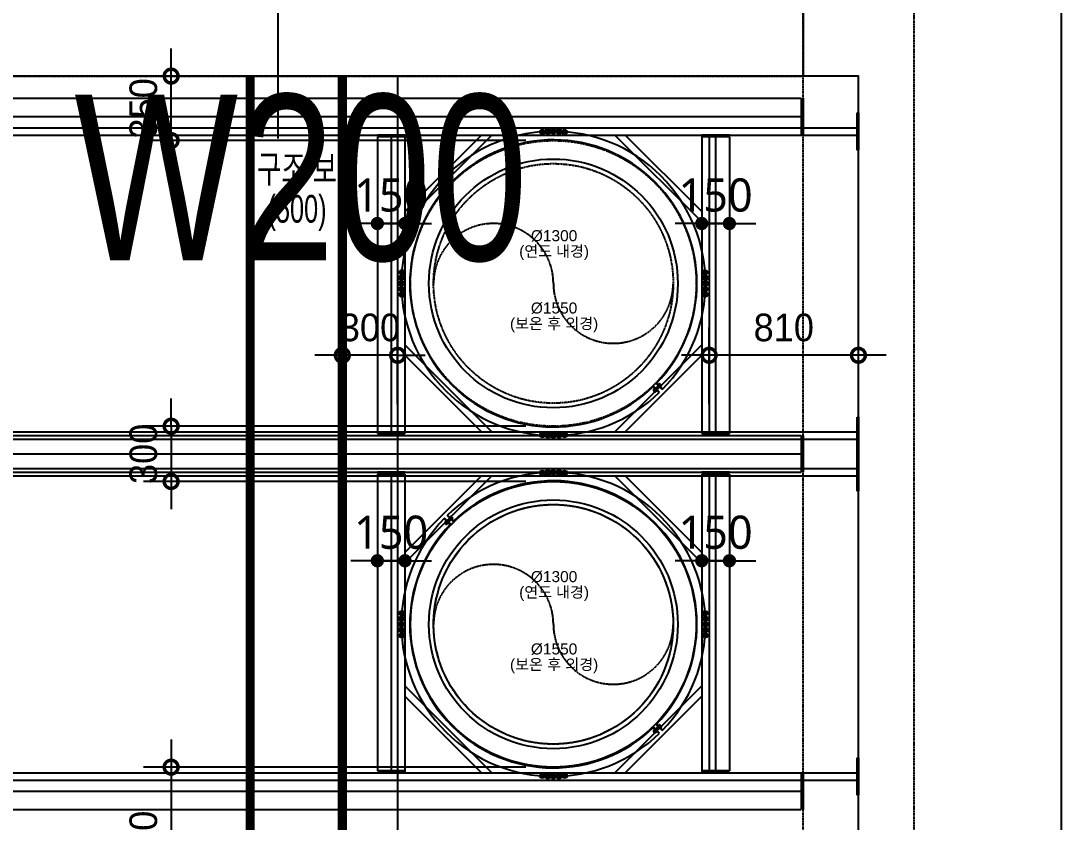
# Model space of a CAD drawing. Header units: millimetres. Extents: x -56296 to 178446, y 64950 to 153500.
# Drawn here: x 172509 to 178154, y 130956 to 135305 of the extents above; entities that cross this region are included whole.
import ezdxf
from ezdxf.enums import TextEntityAlignment as Align

# ---------------------------------------------------------------- set-up
doc = ezdxf.new("R2010")
doc.units = ezdxf.units.MM
for name, pattern in [('H1', [1.5, 1, -0.5]), ('HID', [2.3, 1.5, -0.8]), ('PASUN2', [3, 2, -1]), ('xs-1f_plan$0$HID', [4, 3, -1])]:
    doc.linetypes.add(name, pattern=pattern)
doc.layers.get('Defpoints').update_dxf_attribs({"color": 159})
for name, color, linetype in [('A-CEN', 1, 'Continuous'), ('A-ETC-전기', 253, 'H1'), ('A-HAT', 251, 'Continuous'), ('WALL-TEXT', 6, 'Continuous'), ('xs-1f_plan$0$8', 8, 'Continuous'), ('xs-1f_plan$0$xref', 7, 'Continuous'), ('보(beam)', 4, 'HID'), ('보(girder)', 7, 'HID')]:
    doc.layers.add(name, color=color, linetype=linetype)
doc.layers.add('A-ETC-전기 NOPLOT', color=163, linetype='Continuous', plot=False)
doc.layers.add('NOPLOT', color=191, linetype='Continuous', plot=False)
doc.styles.add('Arial_10_2', font='arial.ttf', dxfattribs={"height": 120})
doc.styles.add('Gtx', font='')
doc.styles.add('xs-1f_plan$0$Gdim', font='malgun.ttf')
doc.styles.get('Gtx').set_extended_font_data('Dotum')
doc.dimstyles.new('Gdim300', dxfattribs={"dimscale": 300, "dimtxt": 3, "dimasz": 6, "dimexe": 1.5, "dimexo": 2, "dimgap": 1, "dimtad": 1, "dimdec": 0, "dimzin": 0, "dimdsep": 46, "dimlunit": 6, "dimtxsty": 'Gtx', "dimblk": 'DOTSMALL', "dimblk1": 'DOTSMALL', "dimblk2": 'DOTSMALL', "dimcen": 1.5, "dimdle": 1.5, "dimclrd": 1, "dimclre": 1, "dimclrt": 256, "dimazin": 0, "dimtfac": 1, "dimtdec": 0, "dimtix": 1, "dimtmove": 2, "dimatfit": 3, "dimldrblk": 'DOTSMALL', "dimfxl": 1, "dimtolj": 1, "dimtzin": 0, "dimlwd": -1, "dimlwe": -1, "dimarcsym": 0})
doc.dimstyles.new('xs-1f_plan$0$Gdim200', dxfattribs={"dimscale": 200, "dimtxt": 3, "dimasz": 1.2, "dimexe": 2, "dimexo": 3, "dimgap": 1, "dimtad": 1, "dimdsep": 46, "dimlunit": 6, "dimtxsty": 'xs-1f_plan$0$Gdim', "dimblk1": 'xs-1f_plan$0$_CIDOT', "dimblk2": 'xs-1f_plan$0$_CIDOT', "dimsah": 1, "dimcen": 2.5, "dimdle": 2, "dimclrd": 1, "dimclre": 1, "dimclrt": 3, "dimazin": 2, "dimtfac": 1, "dimtix": 1, "dimtmove": 2, "dimatfit": 3, "dimldrblk": 'xs-1f_plan$0$_CIDOT', "dimfxl": 2, "dimtolj": 1, "dimtzin": 0, "dimarcsym": 0})

# ---------------------------------------------------------------- blocks, each defined once
blk = doc.blocks.new('*U2990')
at = {"layer": '보(girder)'}
for p, q in [((-1905.451, 700), (13194.549, 700)), ((13194.549, 100), (-1905.451, 100))]:
    blk.add_line(p, q, dxfattribs=at)
blk = doc.blocks.new('*U2980')
at = {"layer": 'Defpoints'}
blk.add_line((4632.121, 550), (4632.121, 50), dxfattribs=at)
at = {"layer": '보(beam)'}
blk.add_line((-1067.879, 50), (4632.121, 50), dxfattribs=at)
blk = doc.blocks.new('_DotSmall')
at = {"color": 0, "linetype": 'ByBlock', "const_width": 0.5}
blk.add_lwpolyline([(-0.0625, 0, 1), (0.0625, 0, 1)], format="xyb", close=True, dxfattribs=at)
blk = doc.blocks.new('*D2843')
at = {"layer": 'A-ETC-전기 NOPLOT', "color": 1, "transparency": 16777216}
for p, q in [((621.3, -1900, 0), (621.3, -1750, 0)), ((2545, -1900, 0), (471.3, -1900, 0)), ((621.3, -1900, 0), (621.3, -2200, 0)), ((2545, -2200, 0), (471.3, -2200, 0)), ((621.3, -2200, 0), (621.3, -2350, 0))]:
    blk.add_line(p, q, dxfattribs=at)
at = {"layer": 'Defpoints', "color": 0, "transparency": 16777216}
for p in [(2695, -1900), (621.3, -2200, 0), (2695, -2200)]:
    blk.add_point(p, dxfattribs=at)
at = {"layer": 'A-ETC-전기 NOPLOT', "color": 1, "transparency": 16777216, "xscale": 150, "yscale": 150, "zscale": 150}
for p, rotation in [((621.3, -1900, 0), 270), ((621.3, -2200, 0), 90)]:
    blk.add_blockref('_DotSmall', p, dxfattribs=dict(at, rotation=rotation))
at = {"layer": 'A-ETC-전기 NOPLOT', "transparency": 16777216, "insert": (471.2, -2050, 0), "char_height": 150, "attachment_point": 5, "rotation": 90, "style": 'Gtx'}
blk.add_mtext('\\A1;300', dxfattribs=at)
blk = doc.blocks.new('*D2844')
at = {"layer": 'A-ETC-전기 NOPLOT', "color": 1, "transparency": 16777216}
for p, q in [((621.3, -3600), (621.3, -4700)), ((2545, -3750), (471.3, -3750)), ((2545, -4550), (471.3, -4550))]:
    blk.add_line(p, q, dxfattribs=at)
at = {"layer": 'Defpoints', "color": 0, "transparency": 16777216}
for p in [(2695, -3750), (621.3, -4550), (2695, -4550)]:
    blk.add_point(p, dxfattribs=at)
at = {"layer": 'A-ETC-전기 NOPLOT', "color": 1, "transparency": 16777216, "xscale": 150, "yscale": 150, "zscale": 150}
for p, rotation in [((621.3, -3750), 90), ((621.3, -4550), 270)]:
    blk.add_blockref('_DotSmall', p, dxfattribs=dict(at, rotation=rotation))
at = {"layer": 'A-ETC-전기 NOPLOT', "transparency": 16777216, "insert": (471.2, -4150), "char_height": 150, "attachment_point": 5, "rotation": 90, "style": 'Gtx'}
blk.add_mtext('\\A1;800', dxfattribs=at)
blk = doc.blocks.new('*D2848')
at = {"layer": 'A-ETC-전기 NOPLOT', "color": 1, "transparency": 16777216}
for p, q in [((621.3, 0, 0), (621.3, 150, 0)), ((2545, 0, 0), (471.3, 0, 0)), ((621.3, -350, 0), (621.3, 0, 0)), ((2545, -350, 0), (471.3, -350, 0)), ((621.3, -350, 0), (621.3, -500, 0))]:
    blk.add_line(p, q, dxfattribs=at)
at = {"layer": 'Defpoints', "color": 0, "transparency": 16777216}
for p in [(621.3, 0, 0), (2695, 0), (2695, -350)]:
    blk.add_point(p, dxfattribs=at)
at = {"layer": 'A-ETC-전기 NOPLOT', "color": 1, "transparency": 16777216, "xscale": 150, "yscale": 150, "zscale": 150}
for p, rotation in [((621.3, 0, 0), 270), ((621.3, -350, 0), 90)]:
    blk.add_blockref('_DotSmall', p, dxfattribs=dict(at, rotation=rotation))
at = {"layer": 'A-ETC-전기 NOPLOT', "transparency": 16777216, "insert": (471.2, -175, 0), "char_height": 150, "attachment_point": 5, "rotation": 90, "style": 'Gtx'}
blk.add_mtext('\\A1;350', dxfattribs=at)
blk = doc.blocks.new('*D2847')
at = {"layer": 'A-ETC-전기 NOPLOT', "color": 1, "transparency": 16777216}
for p, q in [((1550, -1780), (1550, -1365)), ((1850, -1780), (1850, -1365)), ((1550, -1515), (1400, -1515)), ((1850, -1515), (1550, -1515)), ((1850, -1515), (2000, -1515))]:
    blk.add_line(p, q, dxfattribs=at)
at = {"layer": 'Defpoints', "color": 0, "transparency": 16777216}
for p in [(1550, -1515), (1550, -1930), (1850, -1930)]:
    blk.add_point(p, dxfattribs=at)
at = {"layer": 'A-ETC-전기 NOPLOT', "color": 1, "transparency": 16777216, "xscale": 150, "yscale": 150, "zscale": 150}
blk.add_blockref('_DotSmall', (1550, -1515), dxfattribs=at)
at = {"layer": 'A-ETC-전기 NOPLOT', "color": 1, "transparency": 16777216, "xscale": 150, "yscale": 150, "zscale": 150, "rotation": 180}
blk.add_blockref('_DotSmall', (1850, -1515), dxfattribs=at)
at = {"layer": 'A-ETC-전기 NOPLOT', "transparency": 16777216, "insert": (1700, -1364.9), "char_height": 150, "attachment_point": 5, "style": 'Gtx'}
blk.add_mtext('\\A1;300', dxfattribs=at)
blk = doc.blocks.new('*D2846')
at = {"layer": 'A-ETC-전기 NOPLOT', "color": 1, "transparency": 16777216}
for p, q in [((3540, -1780), (3540, -1365)), ((4350, -1780), (4350, -1365)), ((4500, -1515), (3390, -1515))]:
    blk.add_line(p, q, dxfattribs=at)
at = {"layer": 'Defpoints', "color": 0, "transparency": 16777216}
for p in [(3540, -1515), (3540, -1930), (4350, -1930)]:
    blk.add_point(p, dxfattribs=at)
at = {"layer": 'A-ETC-전기 NOPLOT', "color": 1, "transparency": 16777216, "xscale": 150, "yscale": 150, "zscale": 150, "rotation": 180}
blk.add_blockref('_DotSmall', (3540, -1515), dxfattribs=at)
at = {"layer": 'A-ETC-전기 NOPLOT', "color": 1, "transparency": 16777216, "xscale": 150, "yscale": 150, "zscale": 150}
blk.add_blockref('_DotSmall', (4350, -1515), dxfattribs=at)
at = {"layer": 'A-ETC-전기 NOPLOT', "transparency": 16777216, "insert": (3945, -1364.9), "char_height": 150, "attachment_point": 5, "style": 'Gtx'}
blk.add_mtext('\\A1;810', dxfattribs=at)
blk = doc.blocks.new('*U2858')
at = {"layer": 'Defpoints', "ltscale": 4}
blk.add_line((2681.152, 250), (2681.152, 50), dxfattribs=at)
at = {"layer": 'xs-1f_plan$0$8', "color": 4, "ltscale": 4}
for p, q in [((-3008.848, 250), (2671.152, 250)), ((-3008.848, 50), (2671.152, 50))]:
    blk.add_line(p, q, dxfattribs=at)
at = {"layer": 'xs-1f_plan$0$8', "ltscale": 4}
blk.add_line((2671.152, 250), (2671.152, 50), dxfattribs=at)
at = {"layer": 'xs-1f_plan$0$8', "linetype": 'xs-1f_plan$0$HID'}
blk.add_line((-3008.848, 150), (2671.152, 150), dxfattribs=at)
blk = doc.blocks.new('*U2862')
at = {"layer": 'Defpoints', "ltscale": 4}
blk.add_line((2681.152, 250), (2681.152, 50), dxfattribs=at)
at = {"layer": 'xs-1f_plan$0$8', "color": 4, "ltscale": 4}
for p, q in [((-3008.848, 250), (2671.152, 250)), ((-3008.848, 50), (2671.152, 50))]:
    blk.add_line(p, q, dxfattribs=at)
at = {"layer": 'xs-1f_plan$0$8', "ltscale": 4}
blk.add_line((2671.152, 250), (2671.152, 50), dxfattribs=at)
at = {"layer": 'xs-1f_plan$0$8', "linetype": 'xs-1f_plan$0$HID'}
blk.add_line((-3008.848, 150), (2671.152, 150), dxfattribs=at)
blk = doc.blocks.new('*U2864')
at = {"layer": 'Defpoints', "ltscale": 4}
blk.add_line((2681.152, 250), (2681.152, 50), dxfattribs=at)
at = {"layer": 'xs-1f_plan$0$8', "color": 4, "ltscale": 4}
for p, q in [((-3008.848, 250), (2671.152, 250)), ((-3008.848, 50), (2671.152, 50))]:
    blk.add_line(p, q, dxfattribs=at)
at = {"layer": 'xs-1f_plan$0$8', "ltscale": 4}
blk.add_line((2671.152, 250), (2671.152, 50), dxfattribs=at)
at = {"layer": 'xs-1f_plan$0$8', "linetype": 'xs-1f_plan$0$HID'}
blk.add_line((-3008.848, 150), (2671.152, 150), dxfattribs=at)
blk = doc.blocks.new('xs-1f_plan$0$_CIDOT')
at = {"color": 0, "linetype": 'ByBlock'}
blk.add_line((2, 0), (-1, 0), dxfattribs=at)
at = {"color": 0, "linetype": 'ByBlock', "const_width": 0.5}
blk.add_lwpolyline([(-0.25, 0, 1), (0.25, 0, 1)], format="xyb", close=True, dxfattribs=at)
blk = doc.blocks.new('*D2869')
at = {"layer": 'Defpoints', "color": 155, "lineweight": -2, "transparency": 16777216}
for p, q in [((-2538.8, 297), (-2538.8, 369)), ((-2838.8, 225), (-2418.8, 225)), ((-2538.8, 75), (-2538.8, 225)), ((-2838.8, 75), (-2418.8, 75)), ((-2538.8, 3), (-2538.8, -69))]:
    blk.add_line(p, q, dxfattribs=at)
at = {"layer": 'Defpoints', "color": 0, "transparency": 16777216}
for p in [(-3018.8, 225), (-2538.8, 225), (-3018.8, 75)]:
    blk.add_point(p, dxfattribs=at)
at = {"layer": 'Defpoints', "color": 155, "lineweight": -2, "transparency": 16777216, "xscale": 71.99999999999994, "yscale": 71.99999999999994, "zscale": 71.99999999999994}
for p, rotation in [((-2538.8, 225), 270), ((-2538.8, 75), 90)]:
    blk.add_blockref('xs-1f_plan$0$_CIDOT', p, dxfattribs=dict(at, rotation=rotation))
at = {"layer": 'Defpoints', "color": 155, "transparency": 16777216, "insert": (-2692.3, 150), "char_height": 180, "attachment_point": 5, "rotation": 90, "style": 'xs-1f_plan$0$Gdim'}
blk.add_mtext('\\A1;150', dxfattribs=at)
blk = doc.blocks.new('*D2871')
at = {"layer": 'Defpoints', "color": 155, "lineweight": -2, "transparency": 16777216}
for p, q in [((-2513.8, 297), (-2513.8, 369)), ((-2813.8, 225), (-2393.8, 225)), ((-2513.8, 75), (-2513.8, 225)), ((-2813.8, 75), (-2393.8, 75)), ((-2513.8, 3), (-2513.8, -69))]:
    blk.add_line(p, q, dxfattribs=at)
at = {"layer": 'Defpoints', "color": 0, "transparency": 16777216}
for p in [(-2993.8, 225), (-2513.8, 225), (-2993.8, 75)]:
    blk.add_point(p, dxfattribs=at)
at = {"layer": 'Defpoints', "color": 155, "lineweight": -2, "transparency": 16777216, "xscale": 71.99999999999994, "yscale": 71.99999999999994, "zscale": 71.99999999999994}
for p, rotation in [((-2513.8, 225), 270), ((-2513.8, 75), 90)]:
    blk.add_blockref('xs-1f_plan$0$_CIDOT', p, dxfattribs=dict(at, rotation=rotation))
at = {"layer": 'Defpoints', "color": 155, "transparency": 16777216, "insert": (-2667.3, 150), "char_height": 180, "attachment_point": 5, "rotation": 90, "style": 'xs-1f_plan$0$Gdim'}
blk.add_mtext('\\A1;150', dxfattribs=at)
blk = doc.blocks.new('*D2877')
at = {"layer": 'Defpoints', "color": 155, "lineweight": -2, "transparency": 16777216}
for p, q in [((-2513.8, 297), (-2513.8, 369)), ((-2813.8, 225), (-2393.8, 225)), ((-2513.8, 75), (-2513.8, 225)), ((-2813.8, 75), (-2393.8, 75)), ((-2513.8, 3), (-2513.8, -69))]:
    blk.add_line(p, q, dxfattribs=at)
at = {"layer": 'Defpoints', "color": 0, "transparency": 16777216}
for p in [(-2993.8, 225), (-2513.8, 225), (-2993.8, 75)]:
    blk.add_point(p, dxfattribs=at)
at = {"layer": 'Defpoints', "color": 155, "lineweight": -2, "transparency": 16777216, "xscale": 71.99999999999994, "yscale": 71.99999999999994, "zscale": 71.99999999999994}
for p, rotation in [((-2513.8, 225), 270), ((-2513.8, 75), 90)]:
    blk.add_blockref('xs-1f_plan$0$_CIDOT', p, dxfattribs=dict(at, rotation=rotation))
at = {"layer": 'Defpoints', "color": 155, "transparency": 16777216, "insert": (-2667.3, 150), "char_height": 180, "attachment_point": 5, "rotation": 90, "style": 'xs-1f_plan$0$Gdim'}
blk.add_mtext('\\A1;150', dxfattribs=at)
blk = doc.blocks.new('*D2879')
at = {"layer": 'Defpoints', "color": 155, "lineweight": -2, "transparency": 16777216}
for p, q in [((-2538.8, 297), (-2538.8, 369)), ((-2838.8, 225), (-2418.8, 225)), ((-2538.8, 75), (-2538.8, 225)), ((-2838.8, 75), (-2418.8, 75)), ((-2538.8, 3), (-2538.8, -69))]:
    blk.add_line(p, q, dxfattribs=at)
at = {"layer": 'Defpoints', "color": 0, "transparency": 16777216}
for p in [(-3018.8, 225), (-2538.8, 225), (-3018.8, 75)]:
    blk.add_point(p, dxfattribs=at)
at = {"layer": 'Defpoints', "color": 155, "lineweight": -2, "transparency": 16777216, "xscale": 71.99999999999994, "yscale": 71.99999999999994, "zscale": 71.99999999999994}
for p, rotation in [((-2538.8, 225), 270), ((-2538.8, 75), 90)]:
    blk.add_blockref('xs-1f_plan$0$_CIDOT', p, dxfattribs=dict(at, rotation=rotation))
at = {"layer": 'Defpoints', "color": 155, "transparency": 16777216, "insert": (-2692.3, 150), "char_height": 180, "attachment_point": 5, "rotation": 90, "style": 'xs-1f_plan$0$Gdim'}
blk.add_mtext('\\A1;150', dxfattribs=at)
blk = doc.blocks.new('발전기연도(R)')
at = {"layer": 'A-ETC-전기 NOPLOT', "lineweight": 5}
h = blk.add_hatch(color=256, dxfattribs=at)
edge = h.paths.add_edge_path()
edge.add_arc((2634.9, -303.4), 15, 270, 630)
h = blk.add_hatch(color=256, dxfattribs=at)
edge = h.paths.add_edge_path()
edge.add_arc((2664.7, -300.9), 15, 270, 630)
h = blk.add_hatch(color=256, dxfattribs=at)
edge = h.paths.add_edge_path()
edge.add_arc((2695, -300), 15, 270, 630)
h = blk.add_hatch(color=256, dxfattribs=at)
edge = h.paths.add_edge_path()
edge.add_arc((2725.3, -300.9), 15, -90, 270, ccw=False)
h = blk.add_hatch(color=256, dxfattribs=at)
edge = h.paths.add_edge_path()
edge.add_arc((2755.1, -303.4), 15, -90, 270, ccw=False)
h = blk.add_hatch(color=256, dxfattribs=at)
edge = h.paths.add_edge_path()
edge.add_arc((1873.4, -1064.9), 15, 0, 360, ccw=False)
h = blk.add_hatch(color=256, dxfattribs=at)
edge = h.paths.add_edge_path()
edge.add_arc((3516.6, -1064.9), 15, 180, 540)
h = blk.add_hatch(color=256, dxfattribs=at)
edge = h.paths.add_edge_path()
edge.add_arc((1870, -1125), 15, 0, 360, ccw=False)
h = blk.add_hatch(color=256, dxfattribs=at)
edge = h.paths.add_edge_path()
edge.add_arc((1870.9, -1094.7), 15, 0, 360, ccw=False)
h = blk.add_hatch(color=256, dxfattribs=at)
edge = h.paths.add_edge_path()
edge.add_arc((3519.1, -1094.7), 15, 180, 540)
h = blk.add_hatch(color=256, dxfattribs=at)
edge = h.paths.add_edge_path()
edge.add_arc((3520, -1125), 15, 180, 540)
h = blk.add_hatch(color=256, dxfattribs=at)
edge = h.paths.add_edge_path()
edge.add_arc((1870.9, -1155.3), 15, 0, 360)
h = blk.add_hatch(color=256, dxfattribs=at)
edge = h.paths.add_edge_path()
edge.add_arc((1873.4, -1185.1), 15, 0, 360)
h = blk.add_hatch(color=256, dxfattribs=at)
edge = h.paths.add_edge_path()
edge.add_arc((3516.6, -1185.1), 15, -180, 180, ccw=False)
h = blk.add_hatch(color=256, dxfattribs=at)
edge = h.paths.add_edge_path()
edge.add_arc((3519.1, -1155.3), 15, -180, 180, ccw=False)
h = blk.add_hatch(color=256, dxfattribs=at)
edge = h.paths.add_edge_path()
edge.add_arc((2634.9, -1946.6), 15, -270, 90, ccw=False)
h = blk.add_hatch(color=256, dxfattribs=at)
edge = h.paths.add_edge_path()
edge.add_arc((2664.7, -1949.1), 15, -270, 90, ccw=False)
h = blk.add_hatch(color=256, dxfattribs=at)
edge = h.paths.add_edge_path()
edge.add_arc((2695, -1950), 15, -270, 90, ccw=False)
h = blk.add_hatch(color=256, dxfattribs=at)
edge = h.paths.add_edge_path()
edge.add_arc((2725.3, -1949.1), 15, 90, 450)
h = blk.add_hatch(color=256, dxfattribs=at)
edge = h.paths.add_edge_path()
edge.add_arc((2755.1, -1946.6), 15, 90, 450)
h = blk.add_hatch(color=256, dxfattribs=at)
edge = h.paths.add_edge_path()
edge.add_arc((2634.9, -2153.4), 15, 270, 630)
h = blk.add_hatch(color=256, dxfattribs=at)
edge = h.paths.add_edge_path()
edge.add_arc((2664.7, -2150.9), 15, 270, 630)
h = blk.add_hatch(color=256, dxfattribs=at)
edge = h.paths.add_edge_path()
edge.add_arc((2695, -2150), 15, 270, 630)
h = blk.add_hatch(color=256, dxfattribs=at)
edge = h.paths.add_edge_path()
edge.add_arc((2725.3, -2150.9), 15, -90, 270, ccw=False)
h = blk.add_hatch(color=256, dxfattribs=at)
edge = h.paths.add_edge_path()
edge.add_arc((2755.1, -2153.4), 15, -90, 270, ccw=False)
h = blk.add_hatch(color=256, dxfattribs=at)
edge = h.paths.add_edge_path()
edge.add_arc((1870.9, -2944.7), 15, 0, 360, ccw=False)
h = blk.add_hatch(color=256, dxfattribs=at)
edge = h.paths.add_edge_path()
edge.add_arc((1873.4, -2914.9), 15, 0, 360, ccw=False)
h = blk.add_hatch(color=256, dxfattribs=at)
edge = h.paths.add_edge_path()
edge.add_arc((3516.6, -2914.9), 15, 180, 540)
h = blk.add_hatch(color=256, dxfattribs=at)
edge = h.paths.add_edge_path()
edge.add_arc((3519.1, -2944.7), 15, 180, 540)
h = blk.add_hatch(color=256, dxfattribs=at)
edge = h.paths.add_edge_path()
edge.add_arc((1870, -2975), 15, 0, 360, ccw=False)
h = blk.add_hatch(color=256, dxfattribs=at)
edge = h.paths.add_edge_path()
edge.add_arc((1870.9, -3005.3), 15, 0, 360)
h = blk.add_hatch(color=256, dxfattribs=at)
edge = h.paths.add_edge_path()
edge.add_arc((3519.1, -3005.3), 15, -180, 180, ccw=False)
h = blk.add_hatch(color=256, dxfattribs=at)
edge = h.paths.add_edge_path()
edge.add_arc((3520, -2975), 15, 180, 540)
h = blk.add_hatch(color=256, dxfattribs=at)
edge = h.paths.add_edge_path()
edge.add_arc((1873.4, -3035.1), 15, 0, 360)
h = blk.add_hatch(color=256, dxfattribs=at)
edge = h.paths.add_edge_path()
edge.add_arc((3516.6, -3035.1), 15, -180, 180, ccw=False)
h = blk.add_hatch(color=256, dxfattribs=at)
edge = h.paths.add_edge_path()
edge.add_arc((2634.9, -3796.6), 15, -270, 90, ccw=False)
h = blk.add_hatch(color=256, dxfattribs=at)
edge = h.paths.add_edge_path()
edge.add_arc((2755.1, -3796.6), 15, 90, 450)
h = blk.add_hatch(color=256, dxfattribs=at)
edge = h.paths.add_edge_path()
edge.add_arc((2664.7, -3799.1), 15, -270, 90, ccw=False)
h = blk.add_hatch(color=256, dxfattribs=at)
edge = h.paths.add_edge_path()
edge.add_arc((2695, -3800), 15, -270, 90, ccw=False)
h = blk.add_hatch(color=256, dxfattribs=at)
edge = h.paths.add_edge_path()
edge.add_arc((2725.3, -3799.1), 15, 90, 450)
at = {"layer": 'A-ETC-전기'}
for centre, radius in [((2695, -1125), 775), ((2695, -1125), 650), ((2695, -2975), 775), ((2695, -2975), 650)]:
    blk.add_circle(centre, radius, dxfattribs=at)
at = {"layer": 'A-ETC-전기 NOPLOT'}
for p, q in [((1850, 0), (1850, -6400)), ((-1650, -280), (4350, -280)), ((-1650, -320), (4350, -320)), ((1850, -320), (1850, -1930)), ((1890, -320), (1890, -1930)), ((1890, -791.6), (2361.6, -320)), ((1890, -735), (2305, -320)), ((3500, -791.6), (3028.4, -320)), ((3500, -735), (3085, -320)), ((3500, -320), (3500, -1930)), ((3540, -320), (3540, -1930)), ((2140, -584.1), (2104.6, -548.7)), ((2140, -584.1), (2104.6, -548.7)), ((2107.3, -569.1), (2112.2, -564.2)), ((2145.1, -543.5), (2109.7, -578.9)), ((2112.2, -564.2), (2124.5, -576.4)), ((2154.1, -570), (2118.7, -534.6)), ((2154.1, -570), (2118.7, -534.6)), ((2132.9, -548.7), (2118.7, -562.9)), ((2125.8, -569.9), (2139.9, -555.8)), ((2138.2, -538.2), (2134.2, -542.2)), ((2134.2, -542.2), (2146.4, -554.5)), ((2136.7, -544.8), (2135.7, -545.9)), ((2137.2, -545.3), (2141.2, -541.3)), ((2140.3, -539.2), (2149.5, -548.3)), ((2142.8, -553), (2143.8, -551.9)), ((2143.3, -551.4), (2147.4, -547.4)), ((2146.4, -554.5), (2150.4, -550.5)), ((2109.2, -572.4), (2106.5, -575.1)), ((2109.9, -573.1), (2106.5, -576.5)), ((2106.5, -575.1), (2106.5, -576.5)), ((2106.5, -575.1), (2113.6, -582.1)), ((2106.5, -576.5), (2112.2, -582.1)), ((2108.1, -571.3), (2117.3, -580.5)), ((2110.3, -572.2), (2115.3, -567.2)), ((2115.5, -578.8), (2112.2, -582.1)), ((2112.2, -582.1), (2113.6, -582.1)), ((2113.6, -582.1), (2116.2, -579.5)), ((2115.9, -565.7), (2114.8, -566.7)), ((2116.5, -578.3), (2121.4, -573.3)), ((2124.5, -576.4), (2119.5, -581.3)), ((2121.9, -573.8), (2123, -572.8)), ((1890, -1458.4), (2361.6, -1930)), ((3500, -1458.4), (3028.4, -1930)), ((1890, -1515), (2305, -1930)), ((3500, -1515), (3085, -1930)), ((3271.3, -1715.4), (3235.9, -1680)), ((3276.4, -1674.9), (3241, -1710.3)), ((3285.4, -1701.3), (3250, -1665.9)), ((3264.2, -1680), (3250, -1694.2)), ((3257.1, -1701.2), (3271.2, -1687.1)), ((3269.5, -1669.5), (3265.5, -1673.6)), ((3265.5, -1673.6), (3277.7, -1685.8)), ((3268.1, -1676.1), (3267, -1677.2)), ((3268.5, -1676.6), (3272.6, -1672.6)), ((3271.6, -1670.5), (3280.8, -1679.7)), ((3274.1, -1684.3), (3275.1, -1683.2)), ((3274.7, -1682.7), (3278.7, -1678.7)), ((3277.7, -1685.8), (3281.7, -1681.8)), ((3240.5, -1703.7), (3237.8, -1706.4)), ((3241.2, -1704.4), (3237.8, -1707.8)), ((3237.8, -1706.4), (3237.8, -1707.8)), ((3237.8, -1706.4), (3244.9, -1713.4)), ((3237.8, -1707.8), (3243.5, -1713.4)), ((3238.6, -1700.4), (3243.6, -1695.5)), ((3239.4, -1702.7), (3248.6, -1711.8)), ((3241.7, -1703.5), (3246.6, -1698.5)), ((3246.9, -1710.1), (3243.5, -1713.4)), ((3243.5, -1713.4), (3244.9, -1713.4)), ((3243.6, -1695.5), (3255.8, -1707.7)), ((3244.9, -1713.4), (3247.6, -1710.8)), ((3247.2, -1697), (3246.1, -1698.1)), ((3247.8, -1709.6), (3252.7, -1704.7)), ((3255.8, -1707.7), (3250.8, -1712.7)), ((3253.2, -1705.1), (3254.3, -1704.1)), ((-1650, -1930), (4350, -1930)), ((-1650, -1970), (4350, -1970)), ((-1650, -2130), (4350, -2130)), ((-1650, -2170), (4350, -2170)), ((1850, -2170), (1850, -3780)), ((1890, -2170), (1890, -3780)), ((1890, -2641.6), (2361.6, -2170)), ((1890, -2585), (2305, -2170)), ((3500, -2641.6), (3028.4, -2170)), ((3500, -2585), (3085, -2170)), ((3500, -2170), (3500, -3780)), ((3540, -2170), (3540, -3780)), ((2140, -2434.1), (2104.6, -2398.7)), ((2140, -2434.1), (2104.6, -2398.7)), ((2109.2, -2422.4), (2106.5, -2425.1)), ((2109.9, -2423.1), (2106.5, -2426.5)), ((2106.5, -2425.1), (2106.5, -2426.5)), ((2106.5, -2425.1), (2113.6, -2432.1)), ((2106.5, -2426.5), (2112.2, -2432.1)), ((2107.3, -2419.1), (2112.2, -2414.2)), ((2108.1, -2421.3), (2117.3, -2430.5)), ((2145.1, -2393.5), (2109.7, -2428.9)), ((2110.3, -2422.2), (2115.3, -2417.2)), ((2112.2, -2414.2), (2124.5, -2426.4)), ((2115.9, -2415.7), (2114.8, -2416.7)), ((2116.5, -2428.3), (2121.4, -2423.3)), ((2154.1, -2420), (2118.7, -2384.6)), ((2154.1, -2420), (2118.7, -2384.6)), ((2132.9, -2398.7), (2118.7, -2412.9)), ((2124.5, -2426.4), (2119.5, -2431.3)), ((2121.9, -2423.8), (2123, -2422.8)), ((2125.8, -2419.9), (2139.9, -2405.8)), ((2138.2, -2388.2), (2134.2, -2392.2)), ((2134.2, -2392.2), (2146.4, -2404.5)), ((2136.7, -2394.8), (2135.7, -2395.9)), ((2137.2, -2395.3), (2141.2, -2391.3)), ((2140.3, -2389.2), (2149.5, -2398.3)), ((2142.8, -2403), (2143.8, -2401.9)), ((2143.3, -2401.4), (2147.4, -2397.4)), ((2146.4, -2404.5), (2150.4, -2400.5)), ((2115.5, -2428.8), (2112.2, -2432.1)), ((2112.2, -2432.1), (2113.6, -2432.1)), ((2113.6, -2432.1), (2116.2, -2429.5)), ((1890, -3308.4), (2361.6, -3780)), ((3500, -3308.4), (3028.4, -3780)), ((1890, -3365), (2305, -3780)), ((3500, -3365), (3085, -3780)), ((3271.3, -3565.4), (3235.9, -3530)), ((3240.5, -3553.7), (3237.8, -3556.4)), ((3241.2, -3554.4), (3237.8, -3557.8)), ((3238.6, -3550.4), (3243.6, -3545.5)), ((3239.4, -3552.7), (3248.6, -3561.8)), ((3276.4, -3524.9), (3241, -3560.3)), ((3241.7, -3553.5), (3246.6, -3548.5)), ((3243.6, -3545.5), (3255.8, -3557.7)), ((3247.2, -3547), (3246.1, -3548.1)), ((3247.8, -3559.6), (3252.7, -3554.7)), ((3285.4, -3551.3), (3250, -3515.9)), ((3264.2, -3530), (3250, -3544.2)), ((3253.2, -3555.1), (3254.3, -3554.1)), ((3257.1, -3551.2), (3271.2, -3537.1)), ((3269.5, -3519.5), (3265.5, -3523.6)), ((3265.5, -3523.6), (3277.7, -3535.8)), ((3268.1, -3526.1), (3267, -3527.2)), ((3268.5, -3526.6), (3272.6, -3522.6)), ((3271.6, -3520.5), (3280.8, -3529.7)), ((3274.1, -3534.3), (3275.1, -3533.2)), ((3274.7, -3532.7), (3278.7, -3528.7)), ((3277.7, -3535.8), (3281.7, -3531.8)), ((3237.8, -3556.4), (3237.8, -3557.8)), ((3237.8, -3556.4), (3244.9, -3563.4)), ((3237.8, -3557.8), (3243.5, -3563.4)), ((3246.9, -3560.1), (3243.5, -3563.4)), ((3243.5, -3563.4), (3244.9, -3563.4)), ((3244.9, -3563.4), (3247.6, -3560.8)), ((3255.8, -3557.7), (3250.8, -3562.7)), ((-1650, -3780), (4350, -3780)), ((-1650, -3820), (4350, -3820))]:
    blk.add_line(p, q, dxfattribs=at)
at = {"layer": 'A-ETC-전기 NOPLOT', "linetype": 'ByBlock'}
for p, q in [((2137.1, -586.9), (2101.7, -551.5)), ((2139.9, -584.1), (2104.5, -548.6)), ((2154.1, -569.9), (2118.7, -534.6)), ((2156.9, -567.1), (2121.5, -531.7)), ((3268.4, -1718.2), (3233.1, -1682.9)), ((3271.2, -1715.4), (3235.8, -1680)), ((3285.4, -1701.2), (3250, -1665.9)), ((3288.2, -1698.4), (3252.9, -1663.1)), ((2137.1, -2436.9), (2101.7, -2401.5)), ((2139.9, -2434.1), (2104.5, -2398.6)), ((2154.1, -2419.9), (2118.7, -2384.6)), ((2156.9, -2417.1), (2121.5, -2381.7)), ((3268.4, -3568.2), (3233.1, -3532.9)), ((3271.2, -3565.4), (3235.8, -3530)), ((3285.4, -3551.2), (3250, -3515.9)), ((3288.2, -3548.4), (3252.9, -3513.1))]:
    blk.add_line(p, q, dxfattribs=at)
at = {"layer": 'A-ETC-전기 NOPLOT'}
blk.add_lwpolyline([(-1650, 0), (-1650, -6400), (4350, -6400), (4350, 0)], close=True, dxfattribs=at)
at = {"layer": 'A-ETC-전기 NOPLOT', "const_width": 50, "flags": 128}
for points in [[(1050, 0), (1050, -6400)], [(1550, 0), (1550, -6400)]]:
    blk.add_lwpolyline(points, dxfattribs=at)
at = {"layer": 'A-ETC-전기 NOPLOT', "elevation": 0}
for points in [[(4344, -200), (4350, -200), (4350, -400), (4344, -400)], [(4344, -1850), (4350, -1850), (4350, -2050), (4344, -2050)], [(4344, -2050), (4350, -2050), (4350, -2250), (4344, -2250)], [(4344, -3700), (4350, -3700), (4350, -3900), (4344, -3900)]]:
    blk.add_lwpolyline(points, close=True, dxfattribs=at)
at = {"layer": 'A-ETC-전기 NOPLOT', "lineweight": 5}
for centre in [(2634.9, -303.4), (2664.7, -300.9), (2695, -300), (2725.3, -300.9), (2755.1, -303.4), (1873.4, -1064.9), (3516.6, -1064.9), (1870, -1125), (1870.9, -1094.7), (3519.1, -1094.7), (3520, -1125), (1870.9, -1155.3), (1873.4, -1185.1), (3516.6, -1185.1), (3519.1, -1155.3), (2634.9, -1946.6), (2664.7, -1949.1), (2695, -1950), (2725.3, -1949.1), (2755.1, -1946.6), (2634.9, -2153.4), (2664.7, -2150.9), (2695, -2150), (2725.3, -2150.9), (2755.1, -2153.4), (1870.9, -2944.7), (1873.4, -2914.9), (3516.6, -2914.9), (3519.1, -2944.7), (1870, -2975), (1870.9, -3005.3), (3519.1, -3005.3), (3520, -2975), (1873.4, -3035.1), (3516.6, -3035.1), (2634.9, -3796.6), (2755.1, -3796.6), (2664.7, -3799.1), (2695, -3800), (2725.3, -3799.1)]:
    blk.add_circle(centre, 15, dxfattribs=at)
at = {"layer": 'A-ETC-전기 NOPLOT'}
for centre, radius in [((2695, -1125), 675), ((2695, -2975), 775), ((2695, -2975), 675), ((2695, -2975), 675), ((2695, -2975), 650)]:
    blk.add_circle(centre, radius, dxfattribs=at)
for centre, radius, start, end in [((2695, -1125), 825, 315.6945, 134.3055), ((2695, -1125), 779, 315.7355, 134.2645), ((2695, -1125), 825, 135.6945, 314.3055), ((2138, -541.5), 3.28, 3.8153, 86.1847), ((2136.4, -552.2), 11.9, 23.7207, 66.2793), ((2147.1, -550.7), 3.28, 3.8153, 86.1847), ((2695, -1125), 779, 135.7355, 314.2645), ((2110.1, -569.3), 2.84, 175.3657, 274.6343), ((2119.7, -569), 9.85, 198.9624, 251.0376), ((2119.3, -578.5), 2.84, 175.3657, 274.6343), ((3269.3, -1672.8), 3.28, 3.8153, 86.1847), ((3267.8, -1683.5), 11.9, 23.7207, 66.2793), ((3278.5, -1682), 3.28, 3.8153, 86.1847), ((3241.4, -1700.7), 2.84, 175.3657, 274.6343), ((3251, -1700.3), 9.85, 198.9624, 251.0376), ((3250.6, -1709.8), 2.84, 175.3657, 274.6343), ((2695, -2975), 825, 315.6945, 134.3055), ((2695, -2975), 779, 315.7355, 134.2645), ((2695, -2975), 825, 135.6945, 314.3055), ((2110.1, -2419.3), 2.84, 175.3657, 274.6343), ((2119.7, -2419), 9.85, 198.9624, 251.0376), ((2138, -2391.5), 3.28, 3.8153, 86.1847), ((2136.4, -2402.2), 11.9, 23.7207, 66.2793), ((2147.1, -2400.7), 3.28, 3.8153, 86.1847), ((2695, -2975), 779, 135.7355, 314.2645), ((2119.3, -2428.5), 2.84, 175.3657, 274.6343), ((3241.4, -3550.7), 2.84, 175.3657, 274.6343), ((3251, -3550.3), 9.85, 198.9624, 251.0376), ((3269.3, -3522.8), 3.28, 3.8153, 86.1847), ((3267.8, -3533.5), 11.9, 23.7207, 66.2793), ((3278.5, -3532), 3.28, 3.8153, 86.1847), ((3250.6, -3559.8), 2.84, 175.3657, 274.6343)]:
    blk.add_arc(centre, radius, start, end, dxfattribs=at)
at = {"layer": 'A-ETC-전기 NOPLOT', "linetype": 'PASUN2'}
for centre, start, end in [((2370, -1125), 0, 180), ((3020, -1125), 180, 0), ((2370, -2975), 0, 180), ((3020, -2975), 180, 0)]:
    blk.add_arc(centre, 325, start, end, dxfattribs=at)
at = {"layer": 'A-ETC-전기 NOPLOT', "style": 'Gtx', "width": 0.7}
for s, p in [('구조 보', (1304.4, -578.1)), ('(500)', (1304.4, -795.3))]:
    blk.add_text(s, height=150, dxfattribs=at).set_placement(p, align=Align.CENTER)
at = {"layer": 'A-ETC-전기 NOPLOT', "char_height": 60, "attachment_point": 5, "style": 'Arial_10_2'}
for s, insert in [('\\A1;%%c1300', (2698.9, -867.1, 0)), ('\\A1;({\\f굴림|c129|p50;연도 내경})', (2698.9, -959.2, 0)), ('\\A1;%%c1550', (2698.9, -1259.6, 0)), ('\\A1;({\\fGulim|c129|p50;보온} {\\fGulim|c129|p50;후} {\\fGulim|c129|p50;외경})', (2698.9, -1351.6, 0)), ('\\A1;%%c1300', (2698.9, -2717.1, 0)), ('\\A1;({\\f굴림|c129|p50;연도 내경})', (2698.9, -2809.2, 0)), ('\\A1;%%c1550', (2698.9, -3109.6, 0)), ('\\A1;({\\fGulim|c129|p50;보온} {\\fGulim|c129|p50;후} {\\fGulim|c129|p50;외경})', (2698.9, -3201.6, 0))]:
    blk.add_mtext(s, dxfattribs=dict(at, insert=insert))
at = {"layer": 'A-ETC-전기 NOPLOT'}
for base, p1, p2, angle, picture, middle in [((621.3, 0, 0), (2695, -350), (2695, 0), 270, '*D2848', (471.2, -175, 0)), ((621.3, -2200, 0), (2695, -1900), (2695, -2200), 90, '*D2843', (471.2, -2050, 0)), ((621.3, -4550), (2695, -3750), (2695, -4550), 90, '*D2844', (471.2, -4150))]:
    dim = blk.add_linear_dim(base=base, p1=p1, p2=p2, angle=angle, dimstyle='Gdim300', override={"dimtxt": 0.5, "dimasz": 0.5, "dimexe": 0.5, "dimexo": 0.5, "dimgap": 0.25, "dimdle": 0.5}, dxfattribs=at)
    dim.commit()
    dim.dimension.update_dxf_attribs({"geometry": picture, "text_midpoint": middle})
for base, p1, p2, picture, middle in [((1550, -1515), (1850, -1930), (1550, -1930), '*D2847', (1700, -1364.9)), ((3540, -1515), (4350, -1930), (3540, -1930), '*D2846', (3945, -1364.9))]:
    dim = blk.add_linear_dim(base=base, p1=p1, p2=p2, dimstyle='Gdim300', override={"dimtxt": 0.5, "dimasz": 0.5, "dimexe": 0.5, "dimexo": 0.5, "dimgap": 0.25, "dimdle": 0.5}, dxfattribs=at)
    dim.commit()
    dim.dimension.update_dxf_attribs({"geometry": picture, "text_midpoint": middle})
blk = doc.blocks.new('*U2868')
at = {"layer": 'Defpoints', "ltscale": 4}
for p, q in [((-3018.848, 225), (-3018.848, 75)), ((-1388.848, 225), (-1388.848, 75))]:
    blk.add_line(p, q, dxfattribs=at)
at = {"layer": 'xs-1f_plan$0$8', "color": 4, "ltscale": 4}
for p, q in [((-3008.848, 225), (-1398.848, 225)), ((-3008.848, 75), (-1398.848, 75))]:
    blk.add_line(p, q, dxfattribs=at)
at = {"layer": 'xs-1f_plan$0$8', "ltscale": 4}
for p, q in [((-3008.848, 225), (-3008.848, 75)), ((-1398.848, 225), (-1398.848, 75))]:
    blk.add_line(p, q, dxfattribs=at)
at = {"layer": 'xs-1f_plan$0$8', "linetype": 'xs-1f_plan$0$HID'}
blk.add_line((-3008.848, 150), (-1398.848, 150), dxfattribs=at)
at = {"layer": 'Defpoints'}
dim = blk.add_linear_dim(base=(-2538.848, 225), p1=(-3018.848, 75), p2=(-3018.848, 225), angle=90, dimstyle='xs-1f_plan$0$Gdim200', override={"dimscale": 60, "dimzin": 8, "dimclrd": 155, "dimclre": 155, "dimclrt": 155}, dxfattribs=at)
dim.commit()
dim.dimension.update_dxf_attribs({"geometry": '*D2869', "text_midpoint": (-2692.334, 150)})
blk = doc.blocks.new('*U2870')
at = {"layer": 'Defpoints', "ltscale": 4}
for p, q in [((-2993.848, 225), (-2993.848, 75)), ((-1363.848, 225), (-1363.848, 75))]:
    blk.add_line(p, q, dxfattribs=at)
at = {"layer": 'xs-1f_plan$0$8', "color": 4, "ltscale": 4}
for p, q in [((-2983.848, 225), (-1373.848, 225)), ((-2983.848, 75), (-1373.848, 75))]:
    blk.add_line(p, q, dxfattribs=at)
at = {"layer": 'xs-1f_plan$0$8', "ltscale": 4}
for p, q in [((-2983.848, 225), (-2983.848, 75)), ((-1373.848, 225), (-1373.848, 75))]:
    blk.add_line(p, q, dxfattribs=at)
at = {"layer": 'xs-1f_plan$0$8', "linetype": 'xs-1f_plan$0$HID'}
blk.add_line((-2983.848, 150), (-1373.848, 150), dxfattribs=at)
at = {"layer": 'Defpoints'}
dim = blk.add_linear_dim(base=(-2513.848, 225), p1=(-2993.848, 75), p2=(-2993.848, 225), angle=90, dimstyle='xs-1f_plan$0$Gdim200', override={"dimscale": 60, "dimzin": 8, "dimclrd": 155, "dimclre": 155, "dimclrt": 155}, dxfattribs=at)
dim.commit()
dim.dimension.update_dxf_attribs({"geometry": '*D2871', "text_midpoint": (-2667.334, 150)})
blk = doc.blocks.new('*U2876')
at = {"layer": 'Defpoints', "ltscale": 4}
for p, q in [((-2993.848, 225), (-2993.848, 75)), ((-1363.848, 225), (-1363.848, 75))]:
    blk.add_line(p, q, dxfattribs=at)
at = {"layer": 'xs-1f_plan$0$8', "color": 4, "ltscale": 4}
for p, q in [((-2983.848, 225), (-1373.848, 225)), ((-2983.848, 75), (-1373.848, 75))]:
    blk.add_line(p, q, dxfattribs=at)
at = {"layer": 'xs-1f_plan$0$8', "ltscale": 4}
for p, q in [((-2983.848, 225), (-2983.848, 75)), ((-1373.848, 225), (-1373.848, 75))]:
    blk.add_line(p, q, dxfattribs=at)
at = {"layer": 'xs-1f_plan$0$8', "linetype": 'xs-1f_plan$0$HID'}
blk.add_line((-2983.848, 150), (-1373.848, 150), dxfattribs=at)
at = {"layer": 'Defpoints'}
dim = blk.add_linear_dim(base=(-2513.848, 225), p1=(-2993.848, 75), p2=(-2993.848, 225), angle=90, dimstyle='xs-1f_plan$0$Gdim200', override={"dimscale": 60, "dimzin": 8, "dimclrd": 155, "dimclre": 155, "dimclrt": 155}, dxfattribs=at)
dim.commit()
dim.dimension.update_dxf_attribs({"geometry": '*D2877', "text_midpoint": (-2667.334, 150)})
blk = doc.blocks.new('*U2878')
at = {"layer": 'Defpoints', "ltscale": 4}
for p, q in [((-3018.848, 225), (-3018.848, 75)), ((-1388.848, 225), (-1388.848, 75))]:
    blk.add_line(p, q, dxfattribs=at)
at = {"layer": 'xs-1f_plan$0$8', "color": 4, "ltscale": 4}
for p, q in [((-3008.848, 225), (-1398.848, 225)), ((-3008.848, 75), (-1398.848, 75))]:
    blk.add_line(p, q, dxfattribs=at)
at = {"layer": 'xs-1f_plan$0$8', "ltscale": 4}
for p, q in [((-3008.848, 225), (-3008.848, 75)), ((-1398.848, 225), (-1398.848, 75))]:
    blk.add_line(p, q, dxfattribs=at)
at = {"layer": 'xs-1f_plan$0$8', "linetype": 'xs-1f_plan$0$HID'}
blk.add_line((-3008.848, 150), (-1398.848, 150), dxfattribs=at)
at = {"layer": 'Defpoints'}
dim = blk.add_linear_dim(base=(-2538.848, 225), p1=(-3018.848, 75), p2=(-3018.848, 225), angle=90, dimstyle='xs-1f_plan$0$Gdim200', override={"dimscale": 60, "dimzin": 8, "dimclrd": 155, "dimclre": 155, "dimclrt": 155}, dxfattribs=at)
dim.commit()
dim.dimension.update_dxf_attribs({"geometry": '*D2879', "text_midpoint": (-2692.334, 150)})
blk = doc.blocks.new('A$Cd0deb4f6')
at = {"layer": 'xs-1f_plan$0$xref'}
for name, p in [('*U2858', (-2981.2, -370)), ('*U2862', (-2981.2, -2200)), ('*U2864', (-2981.2, -4030))]:
    blk.add_blockref(name, p, dxfattribs=at)
at = {"layer": 'xs-1f_plan$0$xref', "rotation": 270}
for name, p in [('*U2878', (-2685, -3338.8)), ('*U2868', (-925, -3338.8)), ('*U2876', (-2685, -5143.8)), ('*U2870', (-925, -5143.8))]:
    blk.add_blockref(name, p, dxfattribs=at)

msp = doc.modelspace()

# ---------------------------------------------------------------- linework, layer by layer
at = {"layer": 'A-CEN'}
msp.add_line((173903.6, 153500), (173903.6, 134665.8), dxfattribs=at)
at = {"layer": 'NOPLOT', "elevation": 0}
msp.add_lwpolyline([(166153.6, 150005), (178153.6, 150005), (178153.6, 122185), (166153.6, 122185)], close=True, dxfattribs=at)

# ---------------------------------------------------------------- block references
at = {"layer": 'A-ETC-전기 NOPLOT'}
msp.add_blockref('발전기연도(R)', (172703.6, 135005), dxfattribs=at)
at = {"layer": 'A-HAT'}
msp.add_blockref('A$Cd0deb4f6', (177053.6, 135005), dxfattribs=at)
at = {"layer": '보(beam)'}
msp.add_blockref('*U2980', (172121.5, 134955), dxfattribs=at)
at = {"layer": '보(girder)', "rotation": 270}
msp.add_blockref('*U2990', (176653.6, 141799.6), dxfattribs=at)

# ---------------------------------------------------------------- texts
at = {"layer": 'WALL-TEXT', "style": 'Gtx', "width": 0.8}
msp.add_text('W200', height=900, dxfattribs=at).set_placement((174029.6, 134905, 0), align=Align.TOP_CENTER)

doc.saveas('drawing.dxf')
